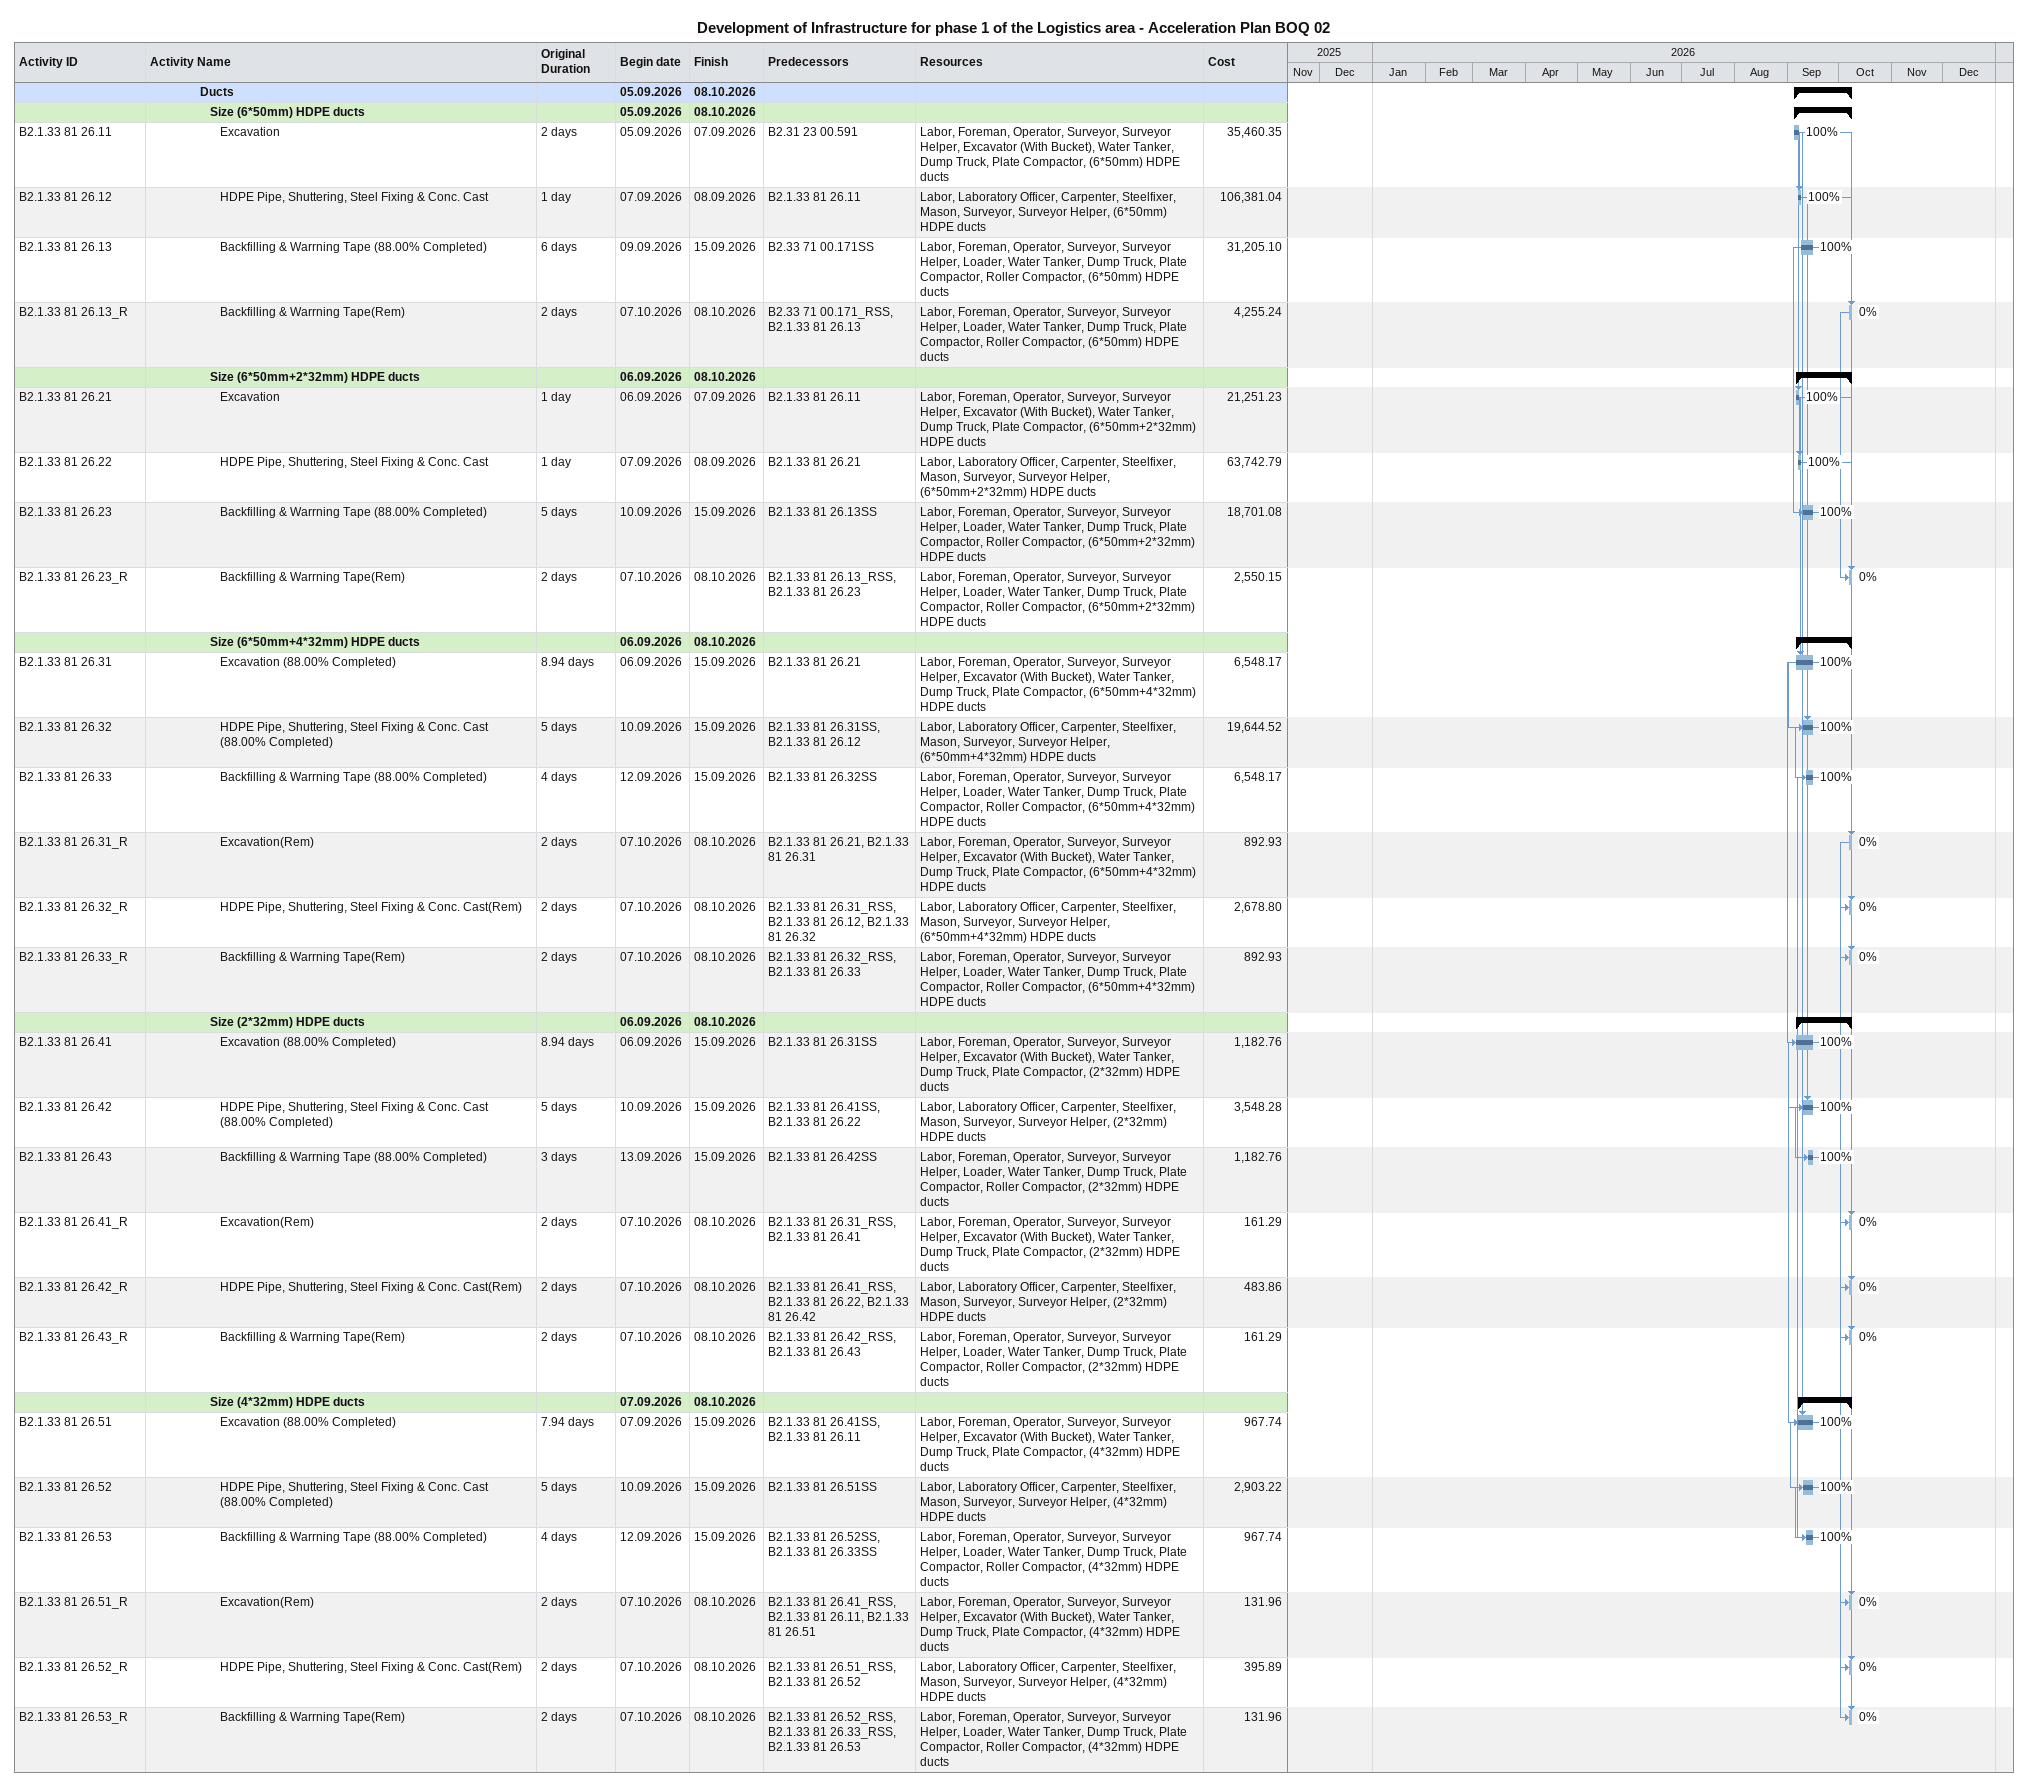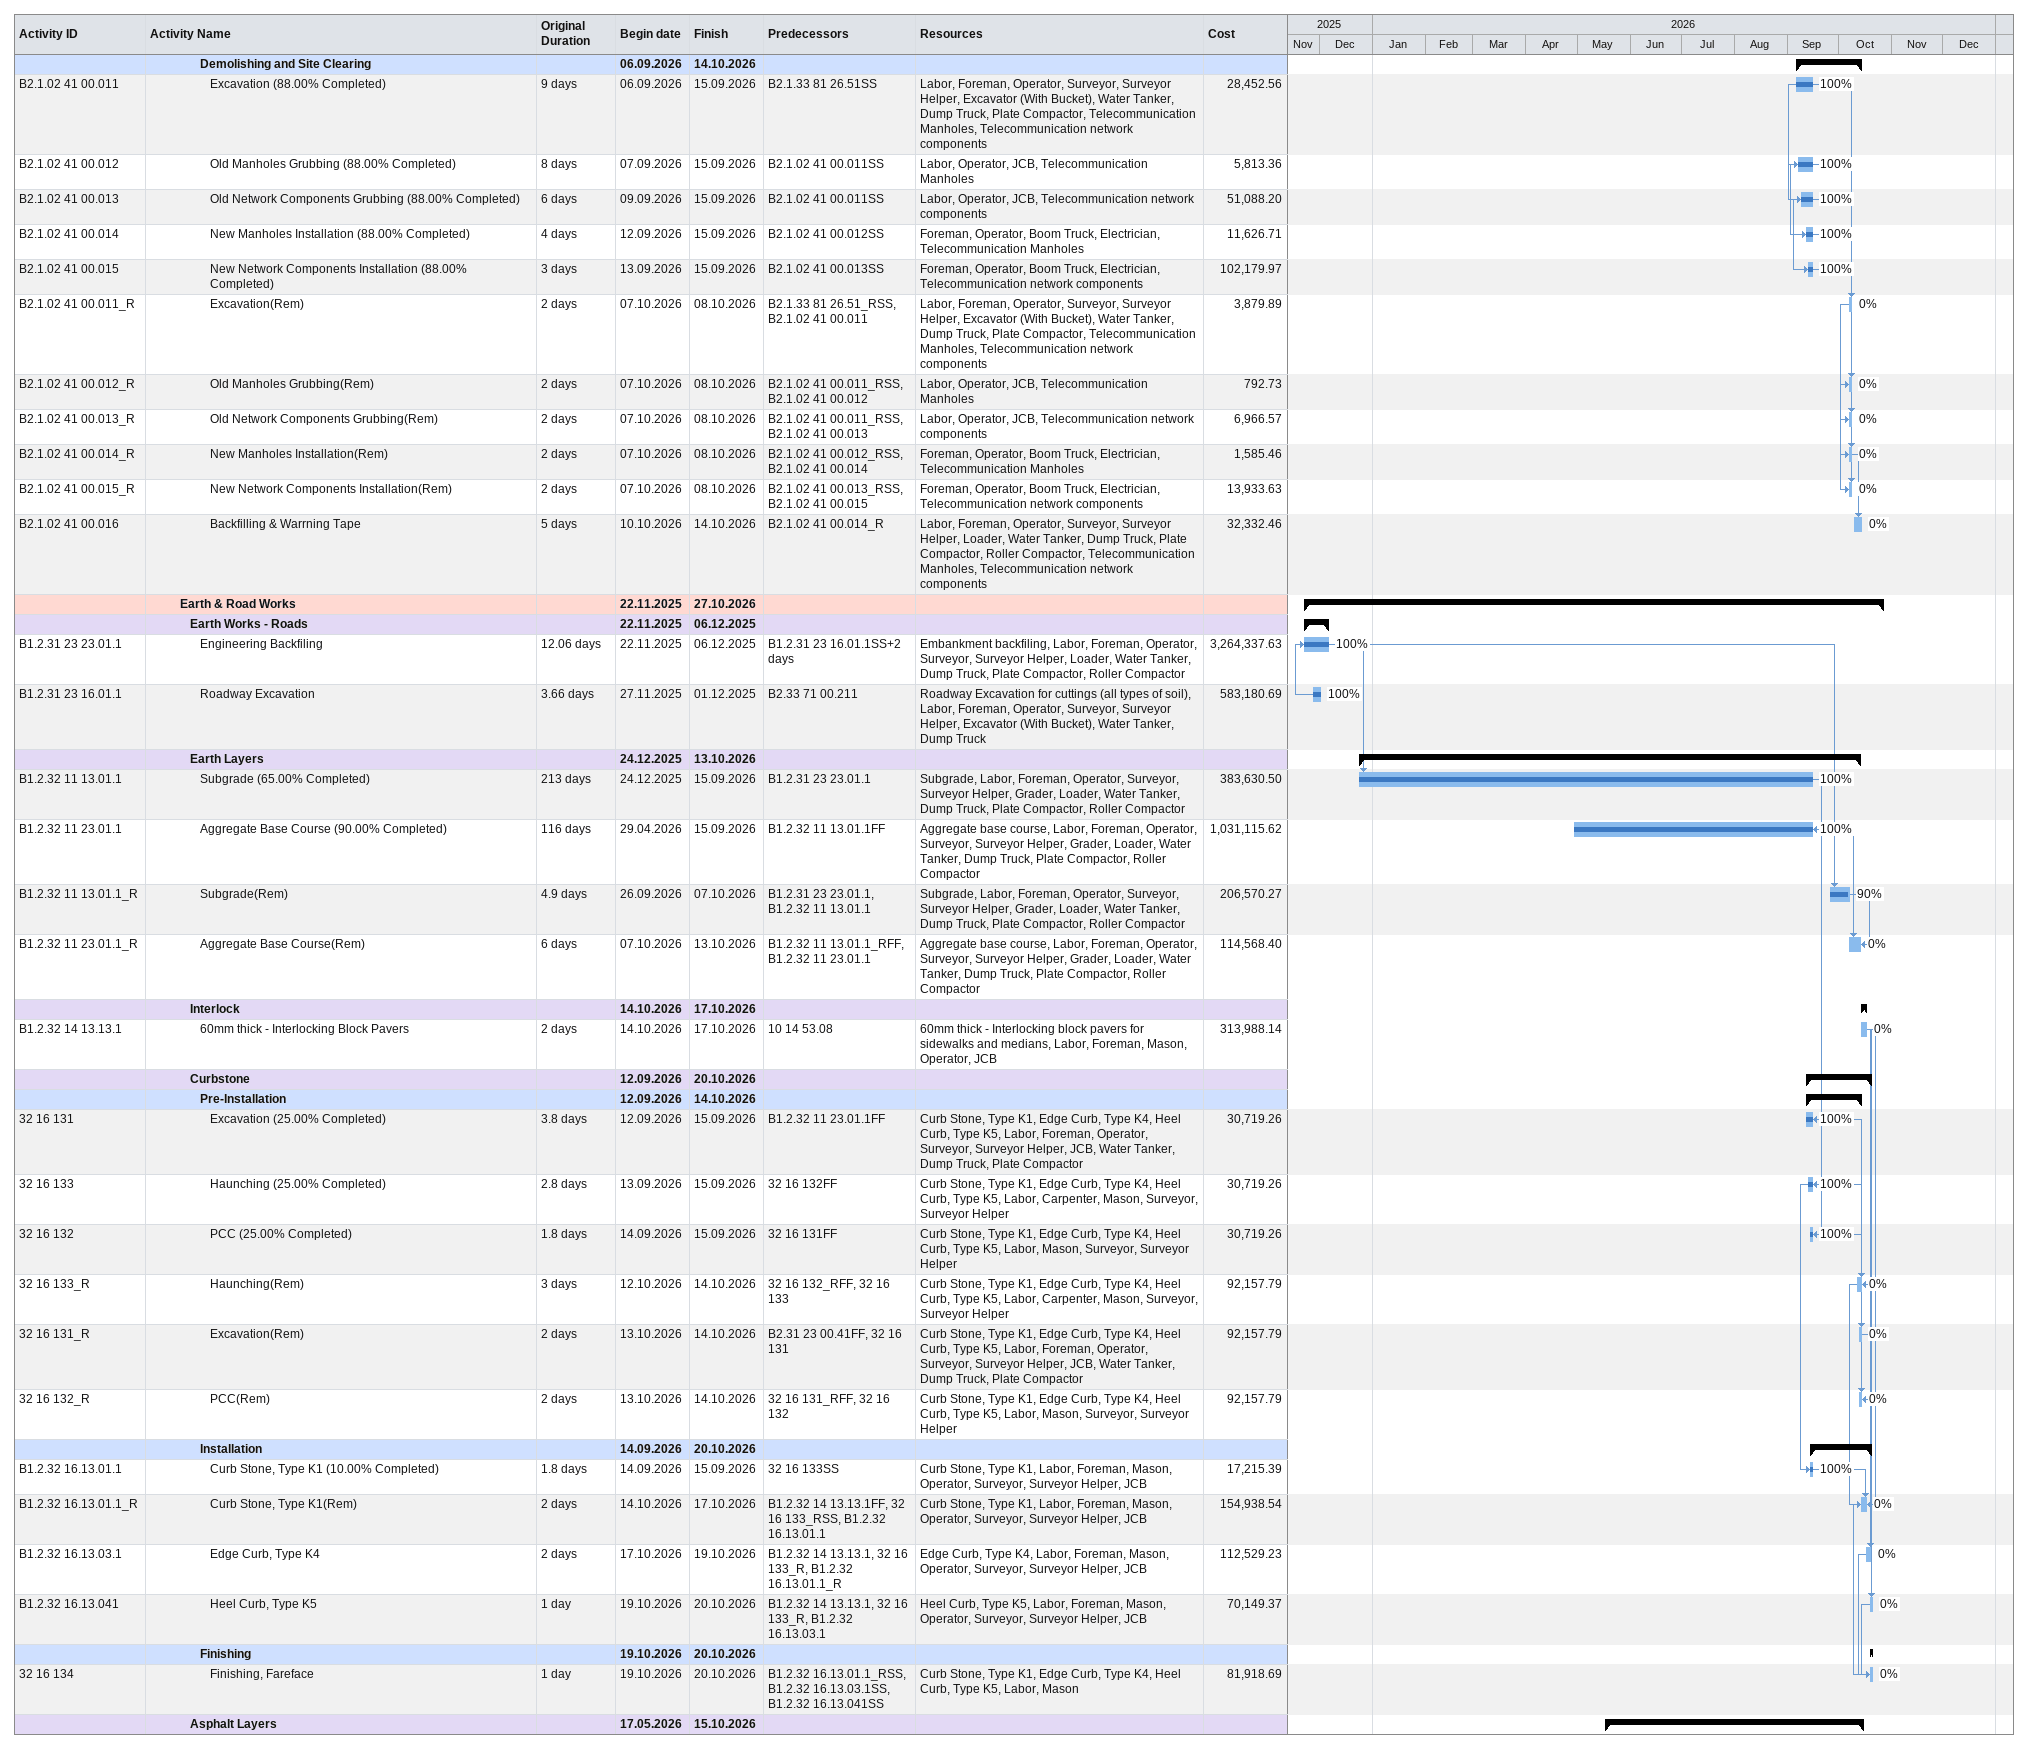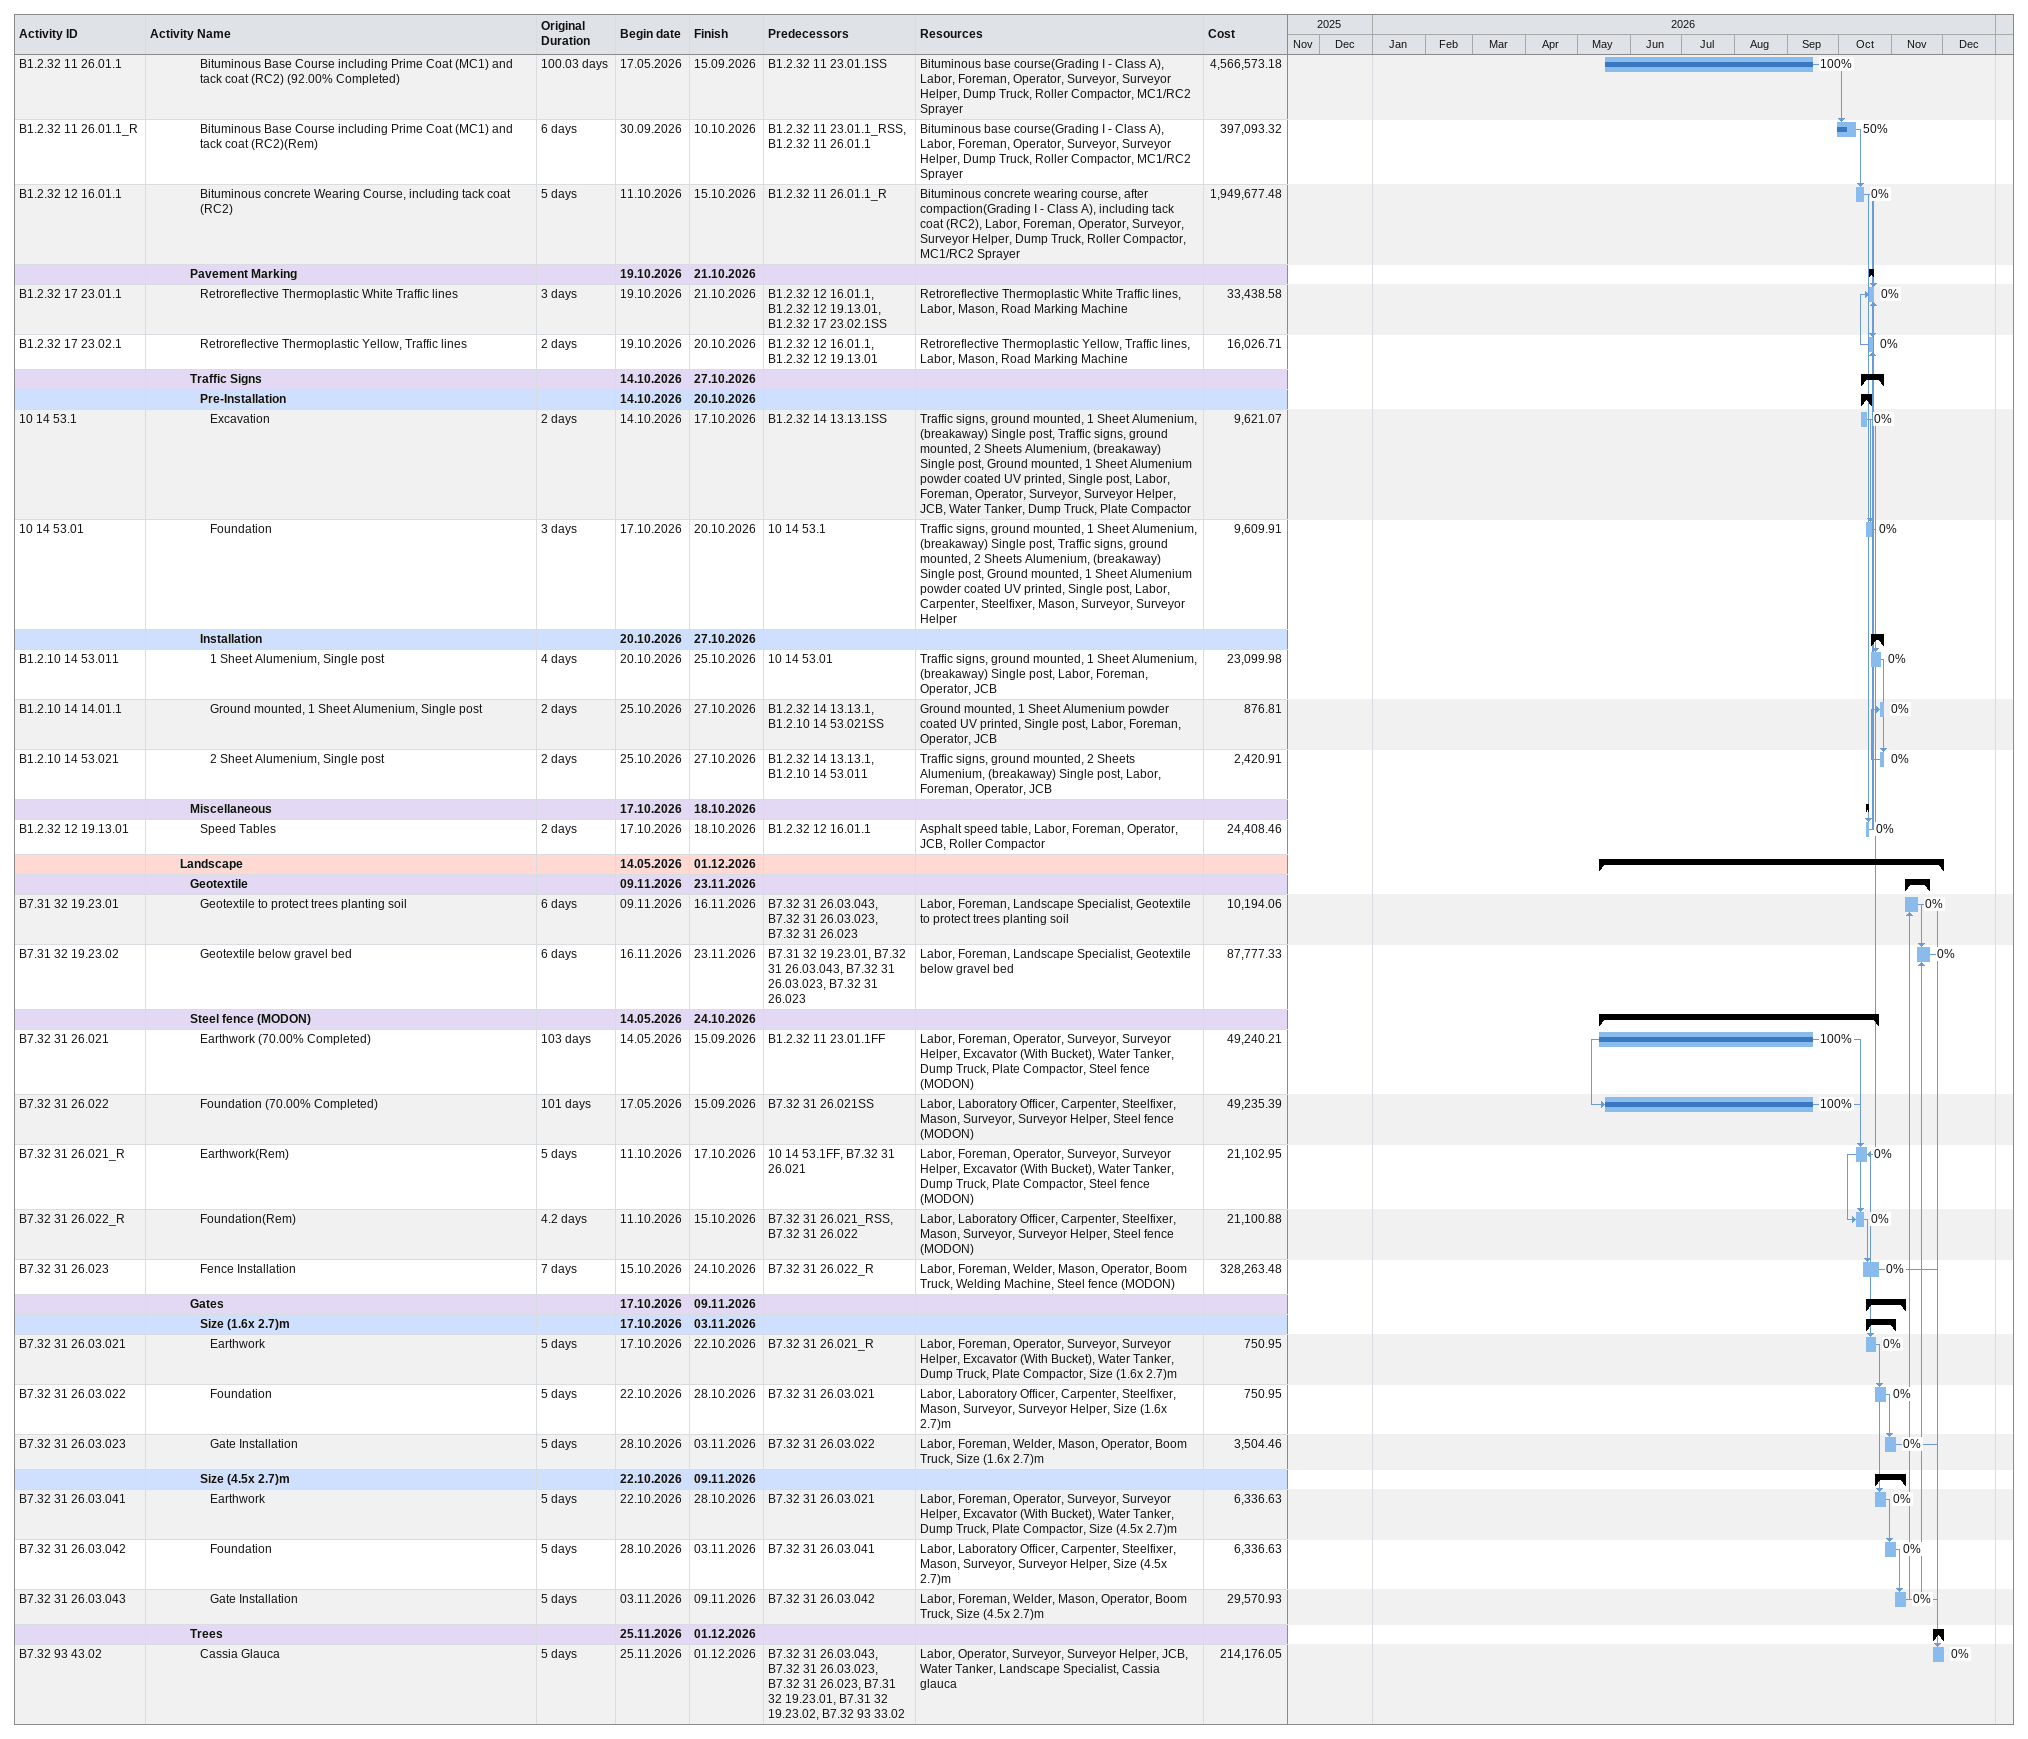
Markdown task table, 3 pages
Development of Infrastructure for phase 1 of the Logistics area - Acceleration Plan BOQ 02

| ID | Level | Task | Original duration | Start | Finish | Predecessors | Resources | % complete | Cost |
|---|---|---|---|---|---|---|---|---|---|
|  | 6 | **Ducts** |  | 2026-09-05 | 2026-10-08 |  |  |  |  |
|  | 7 | **Size (6*50mm) HDPE ducts** |  | 2026-09-05 | 2026-10-08 |  |  |  |  |
| B2.1.33 81 26.11 | 8 | Excavation | 2d | 2026-09-05 | 2026-09-07 | B2.31 23 00.591 | Labor, Foreman, Operator, Surveyor, Surveyor Helper, Excavator (With Bucket), Water Tanker, Dump Truck, Plate Compactor, (6*50mm) HDPE ducts | 100 | 35460.35 |
| B2.1.33 81 26.12 | 8 | HDPE Pipe, Shuttering, Steel Fixing & Conc. Cast | 1d | 2026-09-07 | 2026-09-08 | B2.1.33 81 26.11 | Labor, Laboratory Officer, Carpenter, Steelfixer, Mason, Surveyor, Surveyor Helper, (6*50mm) HDPE ducts | 100 | 106381.04 |
| B2.1.33 81 26.13 | 8 | Backfilling & Warrning Tape (88.00% Completed) | 6d | 2026-09-09 | 2026-09-15 | B2.33 71 00.171SS | Labor, Foreman, Operator, Surveyor, Surveyor Helper, Loader, Water Tanker, Dump Truck, Plate Compactor, Roller Compactor, (6*50mm) HDPE ducts | 100 | 31205.10 |
| B2.1.33 81 26.13_R | 8 | Backfilling & Warrning Tape(Rem) | 2d | 2026-10-07 | 2026-10-08 | B2.33 71 00.171_RSS, B2.1.33 81 26.13 | Labor, Foreman, Operator, Surveyor, Surveyor Helper, Loader, Water Tanker, Dump Truck, Plate Compactor, Roller Compactor, (6*50mm) HDPE ducts | 0 | 4255.24 |
|  | 7 | **Size (6*50mm+2*32mm) HDPE ducts** |  | 2026-09-06 | 2026-10-08 |  |  |  |  |
| B2.1.33 81 26.21 | 8 | Excavation | 1d | 2026-09-06 | 2026-09-07 | B2.1.33 81 26.11 | Labor, Foreman, Operator, Surveyor, Surveyor Helper, Excavator (With Bucket), Water Tanker, Dump Truck, Plate Compactor, (6*50mm+2*32mm) HDPE ducts | 100 | 21251.23 |
| B2.1.33 81 26.22 | 8 | HDPE Pipe, Shuttering, Steel Fixing & Conc. Cast | 1d | 2026-09-07 | 2026-09-08 | B2.1.33 81 26.21 | Labor, Laboratory Officer, Carpenter, Steelfixer, Mason, Surveyor, Surveyor Helper, (6*50mm+2*32mm) HDPE ducts | 100 | 63742.79 |
| B2.1.33 81 26.23 | 8 | Backfilling & Warrning Tape (88.00% Completed) | 5d | 2026-09-10 | 2026-09-15 | B2.1.33 81 26.13SS | Labor, Foreman, Operator, Surveyor, Surveyor Helper, Loader, Water Tanker, Dump Truck, Plate Compactor, Roller Compactor, (6*50mm+2*32mm) HDPE ducts | 100 | 18701.08 |
| B2.1.33 81 26.23_R | 8 | Backfilling & Warrning Tape(Rem) | 2d | 2026-10-07 | 2026-10-08 | B2.1.33 81 26.13_RSS, B2.1.33 81 26.23 | Labor, Foreman, Operator, Surveyor, Surveyor Helper, Loader, Water Tanker, Dump Truck, Plate Compactor, Roller Compactor, (6*50mm+2*32mm) HDPE ducts | 0 | 2550.15 |
|  | 7 | **Size (6*50mm+4*32mm) HDPE ducts** |  | 2026-09-06 | 2026-10-08 |  |  |  |  |
| B2.1.33 81 26.31 | 8 | Excavation (88.00% Completed) | 8.94d | 2026-09-06 | 2026-09-15 | B2.1.33 81 26.21 | Labor, Foreman, Operator, Surveyor, Surveyor Helper, Excavator (With Bucket), Water Tanker, Dump Truck, Plate Compactor, (6*50mm+4*32mm) HDPE ducts | 100 | 6548.17 |
| B2.1.33 81 26.32 | 8 | HDPE Pipe, Shuttering, Steel Fixing & Conc. Cast (88.00% Completed) | 5d | 2026-09-10 | 2026-09-15 | B2.1.33 81 26.31SS, B2.1.33 81 26.12 | Labor, Laboratory Officer, Carpenter, Steelfixer, Mason, Surveyor, Surveyor Helper, (6*50mm+4*32mm) HDPE ducts | 100 | 19644.52 |
| B2.1.33 81 26.33 | 8 | Backfilling & Warrning Tape (88.00% Completed) | 4d | 2026-09-12 | 2026-09-15 | B2.1.33 81 26.32SS | Labor, Foreman, Operator, Surveyor, Surveyor Helper, Loader, Water Tanker, Dump Truck, Plate Compactor, Roller Compactor, (6*50mm+4*32mm) HDPE ducts | 100 | 6548.17 |
| B2.1.33 81 26.31_R | 8 | Excavation(Rem) | 2d | 2026-10-07 | 2026-10-08 | B2.1.33 81 26.21, B2.1.33 81 26.31 | Labor, Foreman, Operator, Surveyor, Surveyor Helper, Excavator (With Bucket), Water Tanker, Dump Truck, Plate Compactor, (6*50mm+4*32mm) HDPE ducts | 0 | 892.93 |
| B2.1.33 81 26.32_R | 8 | HDPE Pipe, Shuttering, Steel Fixing & Conc. Cast(Rem) | 2d | 2026-10-07 | 2026-10-08 | B2.1.33 81 26.31_RSS, B2.1.33 81 26.12, B2.1.33 81 26.32 | Labor, Laboratory Officer, Carpenter, Steelfixer, Mason, Surveyor, Surveyor Helper, (6*50mm+4*32mm) HDPE ducts | 0 | 2678.80 |
| B2.1.33 81 26.33_R | 8 | Backfilling & Warrning Tape(Rem) | 2d | 2026-10-07 | 2026-10-08 | B2.1.33 81 26.32_RSS, B2.1.33 81 26.33 | Labor, Foreman, Operator, Surveyor, Surveyor Helper, Loader, Water Tanker, Dump Truck, Plate Compactor, Roller Compactor, (6*50mm+4*32mm) HDPE ducts | 0 | 892.93 |
|  | 7 | **Size (2*32mm) HDPE ducts** |  | 2026-09-06 | 2026-10-08 |  |  |  |  |
| B2.1.33 81 26.41 | 8 | Excavation (88.00% Completed) | 8.94d | 2026-09-06 | 2026-09-15 | B2.1.33 81 26.31SS | Labor, Foreman, Operator, Surveyor, Surveyor Helper, Excavator (With Bucket), Water Tanker, Dump Truck, Plate Compactor, (2*32mm) HDPE ducts | 100 | 1182.76 |
| B2.1.33 81 26.42 | 8 | HDPE Pipe, Shuttering, Steel Fixing & Conc. Cast (88.00% Completed) | 5d | 2026-09-10 | 2026-09-15 | B2.1.33 81 26.41SS, B2.1.33 81 26.22 | Labor, Laboratory Officer, Carpenter, Steelfixer, Mason, Surveyor, Surveyor Helper, (2*32mm) HDPE ducts | 100 | 3548.28 |
| B2.1.33 81 26.43 | 8 | Backfilling & Warrning Tape (88.00% Completed) | 3d | 2026-09-13 | 2026-09-15 | B2.1.33 81 26.42SS | Labor, Foreman, Operator, Surveyor, Surveyor Helper, Loader, Water Tanker, Dump Truck, Plate Compactor, Roller Compactor, (2*32mm) HDPE ducts | 100 | 1182.76 |
| B2.1.33 81 26.41_R | 8 | Excavation(Rem) | 2d | 2026-10-07 | 2026-10-08 | B2.1.33 81 26.31_RSS, B2.1.33 81 26.41 | Labor, Foreman, Operator, Surveyor, Surveyor Helper, Excavator (With Bucket), Water Tanker, Dump Truck, Plate Compactor, (2*32mm) HDPE ducts | 0 | 161.29 |
| B2.1.33 81 26.42_R | 8 | HDPE Pipe, Shuttering, Steel Fixing & Conc. Cast(Rem) | 2d | 2026-10-07 | 2026-10-08 | B2.1.33 81 26.41_RSS, B2.1.33 81 26.22, B2.1.33 81 26.42 | Labor, Laboratory Officer, Carpenter, Steelfixer, Mason, Surveyor, Surveyor Helper, (2*32mm) HDPE ducts | 0 | 483.86 |
| B2.1.33 81 26.43_R | 8 | Backfilling & Warrning Tape(Rem) | 2d | 2026-10-07 | 2026-10-08 | B2.1.33 81 26.42_RSS, B2.1.33 81 26.43 | Labor, Foreman, Operator, Surveyor, Surveyor Helper, Loader, Water Tanker, Dump Truck, Plate Compactor, Roller Compactor, (2*32mm) HDPE ducts | 0 | 161.29 |
|  | 7 | **Size (4*32mm) HDPE ducts** |  | 2026-09-07 | 2026-10-08 |  |  |  |  |
| B2.1.33 81 26.51 | 8 | Excavation (88.00% Completed) | 7.94d | 2026-09-07 | 2026-09-15 | B2.1.33 81 26.41SS, B2.1.33 81 26.11 | Labor, Foreman, Operator, Surveyor, Surveyor Helper, Excavator (With Bucket), Water Tanker, Dump Truck, Plate Compactor, (4*32mm) HDPE ducts | 100 | 967.74 |
| B2.1.33 81 26.52 | 8 | HDPE Pipe, Shuttering, Steel Fixing & Conc. Cast (88.00% Completed) | 5d | 2026-09-10 | 2026-09-15 | B2.1.33 81 26.51SS | Labor, Laboratory Officer, Carpenter, Steelfixer, Mason, Surveyor, Surveyor Helper, (4*32mm) HDPE ducts | 100 | 2903.22 |
| B2.1.33 81 26.53 | 8 | Backfilling & Warrning Tape (88.00% Completed) | 4d | 2026-09-12 | 2026-09-15 | B2.1.33 81 26.52SS, B2.1.33 81 26.33SS | Labor, Foreman, Operator, Surveyor, Surveyor Helper, Loader, Water Tanker, Dump Truck, Plate Compactor, Roller Compactor, (4*32mm) HDPE ducts | 100 | 967.74 |
| B2.1.33 81 26.51_R | 8 | Excavation(Rem) | 2d | 2026-10-07 | 2026-10-08 | B2.1.33 81 26.41_RSS, B2.1.33 81 26.11, B2.1.33 81 26.51 | Labor, Foreman, Operator, Surveyor, Surveyor Helper, Excavator (With Bucket), Water Tanker, Dump Truck, Plate Compactor, (4*32mm) HDPE ducts | 0 | 131.96 |
| B2.1.33 81 26.52_R | 8 | HDPE Pipe, Shuttering, Steel Fixing & Conc. Cast(Rem) | 2d | 2026-10-07 | 2026-10-08 | B2.1.33 81 26.51_RSS, B2.1.33 81 26.52 | Labor, Laboratory Officer, Carpenter, Steelfixer, Mason, Surveyor, Surveyor Helper, (4*32mm) HDPE ducts | 0 | 395.89 |
| B2.1.33 81 26.53_R | 8 | Backfilling & Warrning Tape(Rem) | 2d | 2026-10-07 | 2026-10-08 | B2.1.33 81 26.52_RSS, B2.1.33 81 26.33_RSS, B2.1.33 81 26.53 | Labor, Foreman, Operator, Surveyor, Surveyor Helper, Loader, Water Tanker, Dump Truck, Plate Compactor, Roller Compactor, (4*32mm) HDPE ducts | 0 | 131.96 |
|  | 6 | **Demolishing and Site Clearing** |  | 2026-09-06 | 2026-10-14 |  |  |  |  |
| B2.1.02 41 00.011 | 7 | Excavation (88.00% Completed) | 9d | 2026-09-06 | 2026-09-15 | B2.1.33 81 26.51SS | Labor, Foreman, Operator, Surveyor, Surveyor Helper, Excavator (With Bucket), Water Tanker, Dump Truck, Plate Compactor, Telecommunication Manholes, Telecommunication network components | 100 | 28452.56 |
| B2.1.02 41 00.012 | 7 | Old Manholes Grubbing (88.00% Completed) | 8d | 2026-09-07 | 2026-09-15 | B2.1.02 41 00.011SS | Labor, Operator, JCB, Telecommunication Manholes | 100 | 5813.36 |
| B2.1.02 41 00.013 | 7 | Old Network Components Grubbing (88.00% Completed) | 6d | 2026-09-09 | 2026-09-15 | B2.1.02 41 00.011SS | Labor, Operator, JCB, Telecommunication network components | 100 | 51088.20 |
| B2.1.02 41 00.014 | 7 | New Manholes Installation (88.00% Completed) | 4d | 2026-09-12 | 2026-09-15 | B2.1.02 41 00.012SS | Foreman, Operator, Boom Truck, Electrician, Telecommunication Manholes | 100 | 11626.71 |
| B2.1.02 41 00.015 | 7 | New Network Components Installation (88.00% Completed) | 3d | 2026-09-13 | 2026-09-15 | B2.1.02 41 00.013SS | Foreman, Operator, Boom Truck, Electrician, Telecommunication network components | 100 | 102179.97 |
| B2.1.02 41 00.011_R | 7 | Excavation(Rem) | 2d | 2026-10-07 | 2026-10-08 | B2.1.33 81 26.51_RSS, B2.1.02 41 00.011 | Labor, Foreman, Operator, Surveyor, Surveyor Helper, Excavator (With Bucket), Water Tanker, Dump Truck, Plate Compactor, Telecommunication Manholes, Telecommunication network components | 0 | 3879.89 |
| B2.1.02 41 00.012_R | 7 | Old Manholes Grubbing(Rem) | 2d | 2026-10-07 | 2026-10-08 | B2.1.02 41 00.011_RSS, B2.1.02 41 00.012 | Labor, Operator, JCB, Telecommunication Manholes | 0 | 792.73 |
| B2.1.02 41 00.013_R | 7 | Old Network Components Grubbing(Rem) | 2d | 2026-10-07 | 2026-10-08 | B2.1.02 41 00.011_RSS, B2.1.02 41 00.013 | Labor, Operator, JCB, Telecommunication network components | 0 | 6966.57 |
| B2.1.02 41 00.014_R | 7 | New Manholes Installation(Rem) | 2d | 2026-10-07 | 2026-10-08 | B2.1.02 41 00.012_RSS, B2.1.02 41 00.014 | Foreman, Operator, Boom Truck, Electrician, Telecommunication Manholes | 0 | 1585.46 |
| B2.1.02 41 00.015_R | 7 | New Network Components Installation(Rem) | 2d | 2026-10-07 | 2026-10-08 | B2.1.02 41 00.013_RSS, B2.1.02 41 00.015 | Foreman, Operator, Boom Truck, Electrician, Telecommunication network components | 0 | 13933.63 |
| B2.1.02 41 00.016 | 7 | Backfilling & Warrning Tape | 5d | 2026-10-10 | 2026-10-14 | B2.1.02 41 00.014_R | Labor, Foreman, Operator, Surveyor, Surveyor Helper, Loader, Water Tanker, Dump Truck, Plate Compactor, Roller Compactor, Telecommunication Manholes, Telecommunication network components | 0 | 32332.46 |
|  | 4 | **Earth & Road Works** |  | 2025-11-22 | 2026-10-27 |  |  |  |  |
|  | 5 | **Earth Works - Roads** |  | 2025-11-22 | 2025-12-06 |  |  |  |  |
| B1.2.31 23 23.01.1 | 6 | Engineering Backfiling | 12.06d | 2025-11-22 | 2025-12-06 | B1.2.31 23 16.01.1SS+2d | Embankment backfiling, Labor, Foreman, Operator, Surveyor, Surveyor Helper, Loader, Water Tanker, Dump Truck, Plate Compactor, Roller Compactor | 100 | 3264337.63 |
| B1.2.31 23 16.01.1 | 6 | Roadway Excavation | 3.66d | 2025-11-27 | 2025-12-01 | B2.33 71 00.211 | Roadway Excavation for cuttings (all types of soil), Labor, Foreman, Operator, Surveyor, Surveyor Helper, Excavator (With Bucket), Water Tanker, Dump Truck | 100 | 583180.69 |
|  | 5 | **Earth Layers** |  | 2025-12-24 | 2026-10-13 |  |  |  |  |
| B1.2.32 11 13.01.1 | 6 | Subgrade (65.00% Completed) | 213d | 2025-12-24 | 2026-09-15 | B1.2.31 23 23.01.1 | Subgrade, Labor, Foreman, Operator, Surveyor, Surveyor Helper, Grader, Loader, Water Tanker, Dump Truck, Plate Compactor, Roller Compactor | 100 | 383630.50 |
| B1.2.32 11 23.01.1 | 6 | Aggregate Base Course (90.00% Completed) | 116d | 2026-04-29 | 2026-09-15 | B1.2.32 11 13.01.1FF | Aggregate base course, Labor, Foreman, Operator, Surveyor, Surveyor Helper, Grader, Loader, Water Tanker, Dump Truck, Plate Compactor, Roller Compactor | 100 | 1031115.62 |
| B1.2.32 11 13.01.1_R | 6 | Subgrade(Rem) | 4.9d | 2026-09-26 | 2026-10-07 | B1.2.31 23 23.01.1, B1.2.32 11 13.01.1 | Subgrade, Labor, Foreman, Operator, Surveyor, Surveyor Helper, Grader, Loader, Water Tanker, Dump Truck, Plate Compactor, Roller Compactor | 90 | 206570.27 |
| B1.2.32 11 23.01.1_R | 6 | Aggregate Base Course(Rem) | 6d | 2026-10-07 | 2026-10-13 | B1.2.32 11 13.01.1_RFF, B1.2.32 11 23.01.1 | Aggregate base course, Labor, Foreman, Operator, Surveyor, Surveyor Helper, Grader, Loader, Water Tanker, Dump Truck, Plate Compactor, Roller Compactor | 0 | 114568.40 |
|  | 5 | **Interlock** |  | 2026-10-14 | 2026-10-17 |  |  |  |  |
| B1.2.32 14 13.13.1 | 6 | 60mm thick - Interlocking Block Pavers | 2d | 2026-10-14 | 2026-10-17 | 10 14 53.08 | 60mm thick - Interlocking block pavers for sidewalks and medians, Labor, Foreman, Mason, Operator, JCB | 0 | 313988.14 |
|  | 5 | **Curbstone** |  | 2026-09-12 | 2026-10-20 |  |  |  |  |
|  | 6 | **Pre-Installation** |  | 2026-09-12 | 2026-10-14 |  |  |  |  |
| 32 16 131 | 7 | Excavation (25.00% Completed) | 3.8d | 2026-09-12 | 2026-09-15 | B1.2.32 11 23.01.1FF | Curb Stone, Type K1, Edge Curb, Type K4, Heel Curb, Type K5, Labor, Foreman, Operator, Surveyor, Surveyor Helper, JCB, Water Tanker, Dump Truck, Plate Compactor | 100 | 30719.26 |
| 32 16 133 | 7 | Haunching (25.00% Completed) | 2.8d | 2026-09-13 | 2026-09-15 | 32 16 132FF | Curb Stone, Type K1, Edge Curb, Type K4, Heel Curb, Type K5, Labor, Carpenter, Mason, Surveyor, Surveyor Helper | 100 | 30719.26 |
| 32 16 132 | 7 | PCC (25.00% Completed) | 1.8d | 2026-09-14 | 2026-09-15 | 32 16 131FF | Curb Stone, Type K1, Edge Curb, Type K4, Heel Curb, Type K5, Labor, Mason, Surveyor, Surveyor Helper | 100 | 30719.26 |
| 32 16 133_R | 7 | Haunching(Rem) | 3d | 2026-10-12 | 2026-10-14 | 32 16 132_RFF, 32 16 133 | Curb Stone, Type K1, Edge Curb, Type K4, Heel Curb, Type K5, Labor, Carpenter, Mason, Surveyor, Surveyor Helper | 0 | 92157.79 |
| 32 16 131_R | 7 | Excavation(Rem) | 2d | 2026-10-13 | 2026-10-14 | B2.31 23 00.41FF, 32 16 131 | Curb Stone, Type K1, Edge Curb, Type K4, Heel Curb, Type K5, Labor, Foreman, Operator, Surveyor, Surveyor Helper, JCB, Water Tanker, Dump Truck, Plate Compactor | 0 | 92157.79 |
| 32 16 132_R | 7 | PCC(Rem) | 2d | 2026-10-13 | 2026-10-14 | 32 16 131_RFF, 32 16 132 | Curb Stone, Type K1, Edge Curb, Type K4, Heel Curb, Type K5, Labor, Mason, Surveyor, Surveyor Helper | 0 | 92157.79 |
|  | 6 | **Installation** |  | 2026-09-14 | 2026-10-20 |  |  |  |  |
| B1.2.32 16.13.01.1 | 7 | Curb Stone, Type K1 (10.00% Completed) | 1.8d | 2026-09-14 | 2026-09-15 | 32 16 133SS | Curb Stone, Type K1, Labor, Foreman, Mason, Operator, Surveyor, Surveyor Helper, JCB | 100 | 17215.39 |
| B1.2.32 16.13.01.1_R | 7 | Curb Stone, Type K1(Rem) | 2d | 2026-10-14 | 2026-10-17 | B1.2.32 14 13.13.1FF, 32 16 133_RSS, B1.2.32 16.13.01.1 | Curb Stone, Type K1, Labor, Foreman, Mason, Operator, Surveyor, Surveyor Helper, JCB | 0 | 154938.54 |
| B1.2.32 16.13.03.1 | 7 | Edge Curb, Type K4 | 2d | 2026-10-17 | 2026-10-19 | B1.2.32 14 13.13.1, 32 16 133_R, B1.2.32 16.13.01.1_R | Edge Curb, Type K4, Labor, Foreman, Mason, Operator, Surveyor, Surveyor Helper, JCB | 0 | 112529.23 |
| B1.2.32 16.13.041 | 7 | Heel Curb, Type K5 | 1d | 2026-10-19 | 2026-10-20 | B1.2.32 14 13.13.1, 32 16 133_R, B1.2.32 16.13.03.1 | Heel Curb, Type K5, Labor, Foreman, Mason, Operator, Surveyor, Surveyor Helper, JCB | 0 | 70149.37 |
|  | 6 | **Finishing** |  | 2026-10-19 | 2026-10-20 |  |  |  |  |
| 32 16 134 | 7 | Finishing, Fareface | 1d | 2026-10-19 | 2026-10-20 | B1.2.32 16.13.01.1_RSS, B1.2.32 16.13.03.1SS, B1.2.32 16.13.041SS | Curb Stone, Type K1, Edge Curb, Type K4, Heel Curb, Type K5, Labor, Mason | 0 | 81918.69 |
|  | 5 | **Asphalt Layers** |  | 2026-05-17 | 2026-10-15 |  |  |  |  |
| B1.2.32 11 26.01.1 | 6 | Bituminous Base Course including Prime Coat (MC1) and tack coat (RC2) (92.00% Completed) | 100.03d | 2026-05-17 | 2026-09-15 | B1.2.32 11 23.01.1SS | Bituminous base course(Grading I - Class A), Labor, Foreman, Operator, Surveyor, Surveyor Helper, Dump Truck, Roller Compactor, MC1/RC2 Sprayer | 100 | 4566573.18 |
| B1.2.32 11 26.01.1_R | 6 | Bituminous Base Course including Prime Coat (MC1) and tack coat (RC2)(Rem) | 6d | 2026-09-30 | 2026-10-10 | B1.2.32 11 23.01.1_RSS, B1.2.32 11 26.01.1 | Bituminous base course(Grading I - Class A), Labor, Foreman, Operator, Surveyor, Surveyor Helper, Dump Truck, Roller Compactor, MC1/RC2 Sprayer | 50 | 397093.32 |
| B1.2.32 12 16.01.1 | 6 | Bituminous concrete Wearing Course, including tack coat (RC2) | 5d | 2026-10-11 | 2026-10-15 | B1.2.32 11 26.01.1_R | Bituminous concrete wearing course, after compaction(Grading I - Class A), including tack coat (RC2), Labor, Foreman, Operator, Surveyor, Surveyor Helper, Dump Truck, Roller Compactor, MC1/RC2 Sprayer | 0 | 1949677.48 |
|  | 5 | **Pavement Marking** |  | 2026-10-19 | 2026-10-21 |  |  |  |  |
| B1.2.32 17 23.01.1 | 6 | Retroreflective Thermoplastic White Traffic lines | 3d | 2026-10-19 | 2026-10-21 | B1.2.32 12 16.01.1, B1.2.32 12 19.13.01, B1.2.32 17 23.02.1SS | Retroreflective Thermoplastic White Traffic lines, Labor, Mason, Road Marking Machine | 0 | 33438.58 |
| B1.2.32 17 23.02.1 | 6 | Retroreflective Thermoplastic Yellow, Traffic lines | 2d | 2026-10-19 | 2026-10-20 | B1.2.32 12 16.01.1, B1.2.32 12 19.13.01 | Retroreflective Thermoplastic Yellow, Traffic lines, Labor, Mason, Road Marking Machine | 0 | 16026.71 |
|  | 5 | **Traffic Signs** |  | 2026-10-14 | 2026-10-27 |  |  |  |  |
|  | 6 | **Pre-Installation** |  | 2026-10-14 | 2026-10-20 |  |  |  |  |
| 10 14 53.1 | 7 | Excavation | 2d | 2026-10-14 | 2026-10-17 | B1.2.32 14 13.13.1SS | Traffic signs, ground mounted, 1 Sheet Alumenium, (breakaway) Single post, Traffic signs, ground mounted, 2 Sheets Alumenium, (breakaway) Single post, Ground mounted, 1 Sheet Alumenium powder coated UV printed, Single post, Labor, Foreman, Operator, Surveyor, Surveyor Helper, JCB, Water Tanker, Dump Truck, Plate Compactor | 0 | 9621.07 |
| 10 14 53.01 | 7 | Foundation | 3d | 2026-10-17 | 2026-10-20 | 10 14 53.1 | Traffic signs, ground mounted, 1 Sheet Alumenium, (breakaway) Single post, Traffic signs, ground mounted, 2 Sheets Alumenium, (breakaway) Single post, Ground mounted, 1 Sheet Alumenium powder coated UV printed, Single post, Labor, Carpenter, Steelfixer, Mason, Surveyor, Surveyor Helper | 0 | 9609.91 |
|  | 6 | **Installation** |  | 2026-10-20 | 2026-10-27 |  |  |  |  |
| B1.2.10 14 53.011 | 7 | 1 Sheet Alumenium, Single post | 4d | 2026-10-20 | 2026-10-25 | 10 14 53.01 | Traffic signs, ground mounted, 1 Sheet Alumenium, (breakaway) Single post, Labor, Foreman, Operator, JCB | 0 | 23099.98 |
| B1.2.10 14 14.01.1 | 7 | Ground mounted, 1 Sheet Alumenium, Single post | 2d | 2026-10-25 | 2026-10-27 | B1.2.32 14 13.13.1, B1.2.10 14 53.021SS | Ground mounted, 1 Sheet Alumenium powder coated UV printed, Single post, Labor, Foreman, Operator, JCB | 0 | 876.81 |
| B1.2.10 14 53.021 | 7 | 2 Sheet Alumenium, Single post | 2d | 2026-10-25 | 2026-10-27 | B1.2.32 14 13.13.1, B1.2.10 14 53.011 | Traffic signs, ground mounted, 2 Sheets Alumenium, (breakaway) Single post, Labor, Foreman, Operator, JCB | 0 | 2420.91 |
|  | 5 | **Miscellaneous** |  | 2026-10-17 | 2026-10-18 |  |  |  |  |
| B1.2.32 12 19.13.01 | 6 | Speed Tables | 2d | 2026-10-17 | 2026-10-18 | B1.2.32 12 16.01.1 | Asphalt speed table, Labor, Foreman, Operator, JCB, Roller Compactor | 0 | 24408.46 |
|  | 4 | **Landscape** |  | 2026-05-14 | 2026-12-01 |  |  |  |  |
|  | 5 | **Geotextile** |  | 2026-11-09 | 2026-11-23 |  |  |  |  |
| B7.31 32 19.23.01 | 6 | Geotextile to protect trees planting soil | 6d | 2026-11-09 | 2026-11-16 | B7.32 31 26.03.043, B7.32 31 26.03.023, B7.32 31 26.023 | Labor, Foreman, Landscape Specialist, Geotextile to protect trees planting soil | 0 | 10194.06 |
| B7.31 32 19.23.02 | 6 | Geotextile below gravel bed | 6d | 2026-11-16 | 2026-11-23 | B7.31 32 19.23.01, B7.32 31 26.03.043, B7.32 31 26.03.023, B7.32 31 26.023 | Labor, Foreman, Landscape Specialist, Geotextile below gravel bed | 0 | 87777.33 |
|  | 5 | **Steel fence (MODON)** |  | 2026-05-14 | 2026-10-24 |  |  |  |  |
| B7.32 31 26.021 | 6 | Earthwork (70.00% Completed) | 103d | 2026-05-14 | 2026-09-15 | B1.2.32 11 23.01.1FF | Labor, Foreman, Operator, Surveyor, Surveyor Helper, Excavator (With Bucket), Water Tanker, Dump Truck, Plate Compactor, Steel fence (MODON) | 100 | 49240.21 |
| B7.32 31 26.022 | 6 | Foundation (70.00% Completed) | 101d | 2026-05-17 | 2026-09-15 | B7.32 31 26.021SS | Labor, Laboratory Officer, Carpenter, Steelfixer, Mason, Surveyor, Surveyor Helper, Steel fence (MODON) | 100 | 49235.39 |
| B7.32 31 26.021_R | 6 | Earthwork(Rem) | 5d | 2026-10-11 | 2026-10-17 | 10 14 53.1FF, B7.32 31 26.021 | Labor, Foreman, Operator, Surveyor, Surveyor Helper, Excavator (With Bucket), Water Tanker, Dump Truck, Plate Compactor, Steel fence (MODON) | 0 | 21102.95 |
| B7.32 31 26.022_R | 6 | Foundation(Rem) | 4.2d | 2026-10-11 | 2026-10-15 | B7.32 31 26.021_RSS, B7.32 31 26.022 | Labor, Laboratory Officer, Carpenter, Steelfixer, Mason, Surveyor, Surveyor Helper, Steel fence (MODON) | 0 | 21100.88 |
| B7.32 31 26.023 | 6 | Fence Installation | 7d | 2026-10-15 | 2026-10-24 | B7.32 31 26.022_R | Labor, Foreman, Welder, Mason, Operator, Boom Truck, Welding Machine, Steel fence (MODON) | 0 | 328263.48 |
|  | 5 | **Gates** |  | 2026-10-17 | 2026-11-09 |  |  |  |  |
|  | 6 | **Size (1.6x 2.7)m** |  | 2026-10-17 | 2026-11-03 |  |  |  |  |
| B7.32 31 26.03.021 | 7 | Earthwork | 5d | 2026-10-17 | 2026-10-22 | B7.32 31 26.021_R | Labor, Foreman, Operator, Surveyor, Surveyor Helper, Excavator (With Bucket), Water Tanker, Dump Truck, Plate Compactor, Size (1.6x 2.7)m | 0 | 750.95 |
| B7.32 31 26.03.022 | 7 | Foundation | 5d | 2026-10-22 | 2026-10-28 | B7.32 31 26.03.021 | Labor, Laboratory Officer, Carpenter, Steelfixer, Mason, Surveyor, Surveyor Helper, Size (1.6x 2.7)m | 0 | 750.95 |
| B7.32 31 26.03.023 | 7 | Gate Installation | 5d | 2026-10-28 | 2026-11-03 | B7.32 31 26.03.022 | Labor, Foreman, Welder, Mason, Operator, Boom Truck, Size (1.6x 2.7)m | 0 | 3504.46 |
|  | 6 | **Size (4.5x 2.7)m** |  | 2026-10-22 | 2026-11-09 |  |  |  |  |
| B7.32 31 26.03.041 | 7 | Earthwork | 5d | 2026-10-22 | 2026-10-28 | B7.32 31 26.03.021 | Labor, Foreman, Operator, Surveyor, Surveyor Helper, Excavator (With Bucket), Water Tanker, Dump Truck, Plate Compactor, Size (4.5x 2.7)m | 0 | 6336.63 |
| B7.32 31 26.03.042 | 7 | Foundation | 5d | 2026-10-28 | 2026-11-03 | B7.32 31 26.03.041 | Labor, Laboratory Officer, Carpenter, Steelfixer, Mason, Surveyor, Surveyor Helper, Size (4.5x 2.7)m | 0 | 6336.63 |
| B7.32 31 26.03.043 | 7 | Gate Installation | 5d | 2026-11-03 | 2026-11-09 | B7.32 31 26.03.042 | Labor, Foreman, Welder, Mason, Operator, Boom Truck, Size (4.5x 2.7)m | 0 | 29570.93 |
|  | 5 | **Trees** |  | 2026-11-25 | 2026-12-01 |  |  |  |  |
| B7.32 93 43.02 | 6 | Cassia Glauca | 5d | 2026-11-25 | 2026-12-01 | B7.32 31 26.03.043, B7.32 31 26.03.023, B7.32 31 26.023, B7.31 32 19.23.01, B7.31 32 19.23.02, B7.32 93 33.02 | Labor, Operator, Surveyor, Surveyor Helper, JCB, Water Tanker, Landscape Specialist, Cassia glauca | 0 | 214176.05 |
